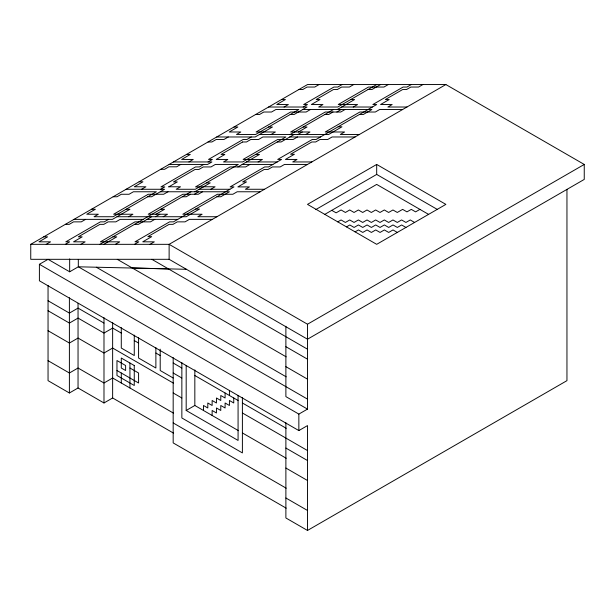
<?xml version="1.0" encoding="UTF-8"?>
<svg xmlns="http://www.w3.org/2000/svg" width="615" height="615" viewBox="0 0 615 615"><rect width="100%" height="100%" fill="white"/><g stroke="black" fill="none" stroke-linecap="round" stroke-linejoin="round"><path stroke-width="0.92" d="M30.75 244.332L307.5 84.555L445.875 84.547L584.25 164.443L584.25 179.419L307.5 339.203L169.125 259.307L30.75 259.315L30.75 244.332L169.125 244.332L445.875 84.547M85.593 219.363L81.272 221.861L73.539 221.861L69.211 224.36L65.344 224.36M180.725 164.443L176.643 166.803L168.902 166.803L164.582 169.302L160.715 169.302M228.296 136.976L223.968 139.474L216.234 139.474L211.914 141.973L208.047 141.973M319.1 84.555L314.78 87.046L307.046 87.046L302.718 89.544L298.852 89.544M46.217 244.332L50.545 241.833L38.945 241.833L47.593 236.844L43.719 236.844M141.588 189.274L145.916 186.776L134.308 186.776L142.957 181.779L139.09 181.779M188.92 161.945L193.241 159.446L181.64 159.446L190.289 154.457L186.422 154.457M284.053 107.018L288.374 104.527L276.773 104.527L285.421 99.53L281.555 99.53M65.344 244.332L69.664 241.833L65.797 241.833L100.391 221.861L104.258 221.861L108.586 219.363M160.715 189.274L164.805 186.914L160.93 186.914L195.524 166.942L199.398 166.942L203.719 164.443M208.047 161.945L212.367 159.446L208.5 159.446L243.094 139.474L246.961 139.474L251.289 136.976M303.18 107.018L307.5 104.527L303.633 104.527L333.899 87.046L337.773 87.046L342.094 84.555M168.671 186.914L177.32 181.917L173.453 181.917L195.07 169.433L198.937 169.433L203.265 166.942L210.999 166.942L215.319 164.443L238.312 164.443L195.309 189.274L176.182 189.274L180.51 186.776L168.902 186.776M285.883 422.713L285.883 517.968L307.5 530.453L307.5 425.595L298.852 430.585L39.398 280.794L39.398 264.304L48.047 259.315L69.664 271.792L78.32 266.802L186.422 269.293M167.995 191.765L163.667 194.263L148.2 194.263L113.606 214.235L132.94 214.235L128.62 216.734M310.452 109.516L306.132 112.015L290.657 112.015L256.063 131.987L275.405 131.987L271.077 134.485M353.694 84.555L349.374 87.046L341.64 87.046L337.312 89.544L333.445 89.544L316.148 99.53L320.015 99.53L311.367 104.527L322.967 104.527L318.647 107.018L337.773 107.018L376.688 84.555M80.811 244.332L85.139 241.833L73.539 241.833L82.187 236.844L78.32 236.844L99.938 224.36L103.804 224.36L108.132 221.861L115.866 221.861L120.186 219.363L143.18 219.363M99.938 244.332L190.981 191.765M290.203 134.485L333.445 109.516M103.804 244.332L116.781 236.844L112.914 236.844M151.605 216.734L138.398 224.36L134.531 224.36M155.933 214.235L164.582 209.246L160.715 209.246M190.527 194.263L186.199 196.762L182.332 196.762M194.847 191.765L210.261 182.87L206.394 182.87M237.859 166.934L259.476 154.457L255.609 154.457M294.07 134.485L281.101 141.973L277.234 141.973M298.398 131.987L307.046 126.99L303.18 126.99M332.992 112.015L328.664 114.513L324.797 114.513M337.312 109.516L354.609 99.53L350.742 99.53M380.554 84.555L371.906 89.544L368.039 89.544M155.472 216.734L159.8 214.235M194.394 194.263L198.714 191.765M297.937 134.485L302.265 131.987M336.859 112.015L341.179 109.516M154.78 219.363L150.46 221.861L134.985 221.861L100.391 241.833L119.733 241.833L115.405 244.332M202.589 191.765L198.261 194.263L182.793 194.263L148.2 214.235L167.534 214.235L163.213 216.734M249.913 164.443L245.593 166.934L230.118 166.934L195.524 186.914L203.265 186.914M297.483 136.976L293.155 139.474L277.688 139.474L243.094 159.446L262.428 159.446L258.108 161.945M345.046 109.516L340.725 112.015L325.25 112.015L290.657 131.987L309.998 131.987L305.67 134.485M388.288 84.555L383.968 87.046L368.493 87.046L338.227 104.527L357.561 104.527L353.241 107.018M210.776 189.274L215.104 186.776L203.496 186.776M134.531 244.332L138.859 241.833L134.985 241.833L169.579 221.861L173.445 221.861L233.992 186.906L230.118 186.906L264.711 166.934L268.586 166.934L281.555 159.446L277.688 159.446L312.282 139.474L316.148 139.474L376.688 104.527L372.836 104.527L403.109 87.046L406.976 87.046L411.297 84.547M422.905 84.547L418.577 87.046L410.828 87.046L406.5 89.544L402.648 89.544L385.351 99.53L389.218 99.53L380.554 104.527L392.178 104.527L387.85 107.018L406.961 107.018M149.999 244.332L154.327 241.833L142.726 241.833L151.721 236.637L147.854 236.637L169.125 224.36L172.992 224.36L177.32 221.861L185.054 221.861L189.374 219.363L212.367 219.363M376.688 164.443L307.5 204.388L376.688 244.332L445.875 204.388L376.688 164.443L376.688 174.429L315.733 209.615M324.797 214.374L376.688 184.415L428.578 214.374M337.773 221.861L341.071 219.955L345.399 222.453L349.72 219.955L354.048 222.453L358.368 219.955L362.696 222.453L367.017 219.955L371.345 222.453L375.665 219.955L379.993 222.453L384.314 219.955L388.642 222.453L392.962 219.955L397.29 222.453L401.61 219.955L405.938 222.453L410.259 219.955L414.587 222.453M346.476 226.889L349.804 224.967L354.102 227.442L358.422 224.944L362.75 227.442L367.07 224.944L371.399 227.442L375.719 224.944L380.047 227.442L384.367 224.944L388.695 227.442L393.016 224.944L397.344 227.442L401.641 224.967L405.938 227.442M48.047 285.398L48.047 380.654L69.395 392.985L78.043 387.988L103.989 402.971L112.637 397.974L173.591 433.168M355.093 231.863L358.422 229.941L362.75 232.439L367.07 229.941L371.399 232.439L375.719 229.941L380.047 232.439L384.367 229.941L388.695 232.439L393.016 229.941L397.313 232.424M419.93 209.377L415.609 211.875L411.281 209.377L406.961 211.875L402.633 209.377L397.29 212.467L392.962 209.969L388.642 212.467L384.314 209.969L379.993 212.467L375.665 209.969L371.345 212.467L367.017 209.969L362.696 212.467L358.368 209.969L354.048 212.467L349.72 209.969L345.399 212.467L341.071 209.969L336.113 212.836L331.785 210.338M169.125 259.307L169.125 244.332L307.5 324.22L584.25 164.443M186.184 365.533L186.184 410.474L194.832 405.485L238.482 430.685M39.398 264.304L298.852 414.095L307.5 409.106L307.5 324.22M307.5 530.453L566.953 380.654L566.953 189.328M268.586 107.018L307.046 107.018L294.07 114.513L290.203 114.513M341.64 107.018L372.367 107.018M302.718 109.516L371.906 109.516L363.257 114.513L359.391 114.513M402.633 109.516L379.639 109.516L375.319 112.015L359.844 112.015L325.25 131.987L344.592 131.987L340.264 134.485L359.391 134.485M255.609 114.513L259.476 114.513L263.804 112.015L271.538 112.015L275.858 109.516L298.852 109.516L255.609 134.485L236.483 134.485L240.811 131.987L229.211 131.987L237.859 126.99L233.992 126.99M338.119 126.79L341.986 126.79L328.664 134.485L259.476 134.485M268.586 126.99L272.453 126.99L255.156 136.976L216.695 136.976M289.75 136.976L320.476 136.976M355.07 136.976L332.077 136.976L327.749 139.474L320.015 139.474L315.695 141.973L311.828 141.973L290.557 154.25L294.424 154.25L285.421 159.446L297.022 159.446L292.702 161.945L311.828 161.945M173.453 161.945L211.914 161.945L207.586 164.443L169.125 164.443M246.507 161.945L277.234 161.945M242.179 164.443L272.906 164.443M307.5 164.443L284.507 164.443L280.186 166.934L272.453 166.934L268.125 169.433L264.258 169.433L242.641 181.917L246.507 181.917L237.859 186.906L249.459 186.906L245.37 189.274L264.496 189.266M126.121 189.274L164.582 189.274L151.605 196.762L147.738 196.762M199.175 189.274L229.902 189.274M160.254 191.765L229.441 191.765L220.793 196.762L216.926 196.762M260.168 191.765L237.182 191.765L232.854 194.263L217.387 194.263L182.793 214.235L202.127 214.235L197.807 216.734L216.926 216.734M113.145 196.762L117.011 196.762L121.34 194.263L129.073 194.263L133.401 191.765L156.387 191.765L113.145 216.734L94.026 216.734L98.346 214.235L86.746 214.235L95.394 209.246L91.527 209.246M195.662 209.039L199.529 209.039L186.199 216.734L117.011 216.734M126.121 209.246L129.988 209.246L112.453 219.363L73.992 219.363M147.047 219.363L177.773 219.363M132.148 267.917L168.541 268.963M376.688 174.429L437.642 209.615M151.882 259.338L307.5 349.189M285.883 346.691L307.5 359.175M117.281 259.338L286.213 356.869M285.883 366.663L307.5 379.148M96.332 267.218L286.236 376.857M307.5 399.12L78.32 266.802L78.313 259.445M307.5 409.106L285.883 396.621L285.883 326.242M103.989 323.075L78.043 308.1L69.395 313.089L48.047 300.766M121.286 333.061L112.637 328.072L103.989 333.061L78.043 318.086L69.395 323.075L48.047 310.752M134.262 340.556L138.583 343.047M155.879 353.033L160.208 355.532M173.176 363.019L181.856 368.031M194.832 375.519L238.074 400.488M242.395 402.986L286.252 428.301M173.176 373.005L181.856 378.017M242.395 412.973L307.5 450.557M173.176 378.002L160.208 370.514L160.208 349.174M173.591 383.23L112.637 348.044L103.989 353.033L78.043 338.058L69.395 343.047L48.047 330.724M285.883 448.058L307.5 460.543M129.934 368.016L138.583 373.005L138.583 382.991L116.965 370.514M173.176 392.977L181.856 397.99M242.395 432.945L286.252 458.267M186.184 410.474L238.074 440.432L238.074 395.491M285.883 468.038L307.5 480.515M173.591 413.195L112.637 378.002L103.989 382.991L78.043 368.016L69.395 373.005L48.047 360.682M173.176 422.943L286.213 488.202M285.883 497.996L307.5 510.473M286.213 508.175L173.176 442.915L173.176 357.576M298.852 414.095L298.852 430.585M242.395 397.536L242.395 452.917L181.856 417.962L181.856 362.589M233.746 397.99L233.746 402.986L229.426 400.488L229.426 405.485L225.098 402.986L225.098 407.976L220.777 405.485L220.777 410.474L216.449 407.976L216.449 412.973L212.129 410.474L212.129 415.471M229.426 390.502L229.426 395.491M225.098 393L225.098 397.99L220.777 395.491L220.777 400.488L216.449 397.99L216.449 402.986L212.129 400.488L212.129 405.485L207.801 402.986L207.801 407.976L203.48 405.485L203.48 410.474M194.832 369.907L194.832 405.485M155.879 347.59L155.879 368.016L138.583 358.03L138.583 337.604M134.262 335.106L134.262 355.532L121.286 348.044L121.286 327.618M129.934 363.019L129.934 387.988M121.286 373.005L121.286 382.991M112.637 322.36L112.637 397.974M103.989 317.632L103.989 402.971M78.043 303.295L78.043 387.988M69.664 258.915L69.664 271.792M69.395 297.729L69.395 392.985M242.641 141.973L221.016 154.457L224.882 154.457L216.234 159.446L227.834 159.446L223.514 161.945L242.641 161.945L285.883 136.976L262.889 136.976L258.561 139.474L250.828 139.474L246.507 141.973L242.641 141.973M134.262 365.518L121.286 358.03L121.286 368.016L125.614 370.514L125.614 365.518L116.965 360.528L116.965 375.504L134.262 385.49L134.262 365.518"/></g></svg>
